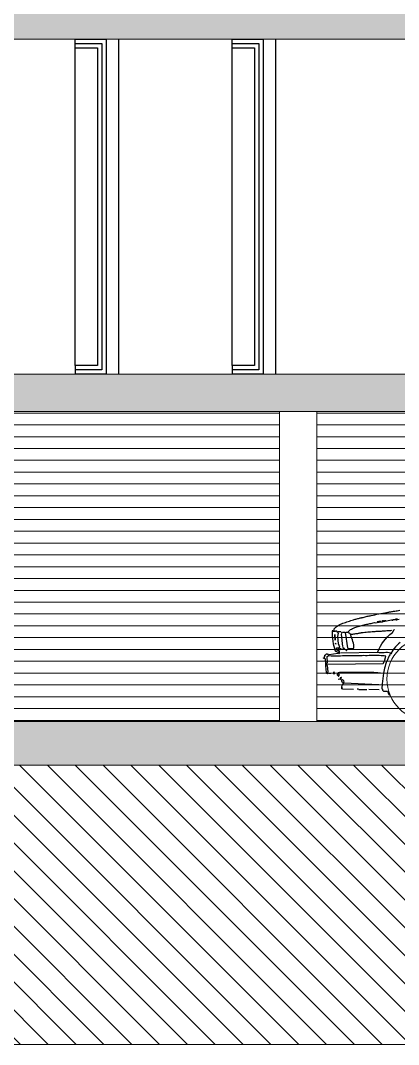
# Model space of a CAD drawing. Header units: metres. Extents: x -45 to 1930, y -347 to 488.
# Drawn here: x 235.1 to 238.15, y -146.25 to -138 of the extents above; entities that cross this region are included whole.
import ezdxf

# ---------------------------------------------------------------- set-up
doc = ezdxf.new("R2010")
doc.units = ezdxf.units.M
doc.layers.add('FLOATINGWINDOWS', color=2, linetype='Continuous', plot=False)
for name, color, linetype in [('popis', 6, 'Continuous'), ('SRAFY', 3, 'Continuous'), ('zariz.predmety', 203, 'Continuous')]:
    doc.layers.add(name, color=color, linetype=linetype)

# ---------------------------------------------------------------- blocks, each defined once
blk = doc.blocks.new('BMW5-BOK')
for points in [[(0.0845, 0.7243), (0.0839, 0.7403), (0.0912, 0.7481), (0.0984, 0.7552), (0.1065, 0.7615), (0.1153, 0.767), (0.1242, 0.7724), (0.1338, 0.7771), (0.1434, 0.7818), (0.1539, 0.7856), (0.1643, 0.7895), (0.1747, 0.7925), (0.1851, 0.7963), (0.1963, 0.7994), (0.2075, 0.8024), (0.2179, 0.8063), (0.2291, 0.8093), (0.2396, 0.8132), (0.246, 0.8155), (0.2524, 0.817), (0.2596, 0.8193), (0.2668, 0.8208), (0.2732, 0.8223), (0.2804, 0.8246), (0.2868, 0.8261), (0.2932, 0.8284), (0.2964, 0.8284), (0.2996, 0.8291), (0.3028, 0.8299), (0.3052, 0.8315), (0.3076, 0.8322), (0.3108, 0.8322), (0.314, 0.8329), (0.3171, 0.8321), (0.3252, 0.8352), (0.334, 0.8375), (0.3412, 0.8398), (0.3492, 0.8413), (0.3572, 0.8427), (0.3652, 0.8442), (0.3732, 0.8457), (0.3811, 0.8472), (0.3971, 0.851), (0.4123, 0.854), (0.4283, 0.8578), (0.4443, 0.8607), (0.4603, 0.8637), (0.4763, 0.8667), (0.4915, 0.8689), (0.5067, 0.8711), (0.5123, 0.8726), (0.5187, 0.8741), (0.5243, 0.8749), (0.5307, 0.8764), (0.5363, 0.8771), (0.5419, 0.8786), (0.5474, 0.8794), (0.553, 0.8809), (0.5626, 0.8815), (0.573, 0.883), (0.5826, 0.8845), (0.593, 0.8859), (0.6026, 0.8874), (0.613, 0.8896)], [(0.196, 0.7164), (0.2025, 0.7228), (0.2089, 0.7283), (0.2162, 0.7337), (0.2234, 0.7384), (0.2314, 0.7423), (0.2403, 0.7462), (0.2491, 0.7501), (0.2579, 0.7531), (0.2675, 0.7562), (0.2771, 0.7593), (0.2867, 0.7615), (0.2963, 0.7638), (0.3059, 0.7669), (0.3155, 0.7691), (0.3251, 0.7722), (0.3348, 0.7745), (0.3444, 0.7767), (0.354, 0.779), (0.3627, 0.7805), (0.3723, 0.7827), (0.3811, 0.7842), (0.3907, 0.7865), (0.3995, 0.788), (0.4091, 0.7902), (0.4163, 0.7878), (0.4291, 0.7924), (0.4666, 0.7975), (0.469, 0.7974), (0.473, 0.7974), (0.4762, 0.7981), (0.4786, 0.7989), (0.5466, 0.8124), (0.5482, 0.8123), (0.549, 0.8115), (0.5506, 0.8099), (0.5521, 0.8091), (0.5545, 0.8099), (0.5569, 0.8106), (0.5586, 0.813), (0.5602, 0.8146), (0.5746, 0.8168), (0.5785, 0.8143), (0.5841, 0.8127), (0.5897, 0.8134), (0.5945, 0.8149), (0.6088, 0.8171)], [(0.4315, 0.7979), (0.4315, 0.7979), (0.4324, 0.7987), (0.4324, 0.7987), (0.4324, 0.7987), (0.4403, 0.7986), (0.4403, 0.7986), (0.4411, 0.7986), (0.4419, 0.7978), (0.4419, 0.7978)], [(0.4444, 0.801), (0.4603, 0.8023)], [(0.4723, 0.8022), (0.4723, 0.803), (0.4723, 0.8046), (0.4723, 0.8054), (0.4723, 0.8061), (0.4739, 0.8069), (0.4763, 0.8069), (0.4787, 0.8061), (0.4803, 0.8045)], [(0.4891, 0.8044), (0.4891, 0.8044), (0.4891, 0.8059), (0.4891, 0.8067), (0.4891, 0.8067), (0.4907, 0.8075), (0.4931, 0.8083), (0.4963, 0.8082), (0.4987, 0.809)], [(0.5786, 0.8207), (0.5953, 0.8205)], [(0.122, 0.5412), (0.1236, 0.5412), (0.1252, 0.5419), (0.126, 0.5435), (0.1268, 0.5459), (0.1268, 0.5475), (0.126, 0.5491), (0.1245, 0.5507), (0.1245, 0.5523), (0.1253, 0.5539), (0.1261, 0.5555), (0.1277, 0.5563), (0.1301, 0.5578), (0.1223, 0.5643), (0.1207, 0.5643), (0.1199, 0.5643), (0.1191, 0.5643), (0.1183, 0.5635), (0.1024, 0.5717), (0.1009, 0.5749), (0.1017, 0.5781), (0.1026, 0.5821), (0.1018, 0.5861), (0.1026, 0.5869), (0.1034, 0.5877), (0.1058, 0.5868), (0.1074, 0.586), (0.109, 0.5876), (0.1106, 0.5868), (0.1122, 0.586), (0.1145, 0.5843), (0.1225, 0.5842), (0.1241, 0.5858), (0.1242, 0.5874), (0.1242, 0.5898), (0.125, 0.5922), (0.1258, 0.5922), (0.1266, 0.5922), (0.1274, 0.5921), (0.1282, 0.5929), (0.1198, 0.6201), (0.1154, 0.6481), (0.1142, 0.6777), (0.1185, 0.7055), (0.1161, 0.7063), (0.1146, 0.708), (0.113, 0.7104), (0.1122, 0.7128), (0.1122, 0.7128), (0.1106, 0.7136), (0.1099, 0.7144), (0.1091, 0.7144), (0.1083, 0.7152), (0.1083, 0.7168), (0.1091, 0.7184), (0.1091, 0.72), (0.1052, 0.7208), (0.102, 0.7225), (0.098, 0.7225), (0.0948, 0.7218), (0.0948, 0.721), (0.0948, 0.7202), (0.094, 0.7186), (0.0932, 0.7178), (0.0788, 0.718), (0.0772, 0.7188), (0.0756, 0.7196), (0.0749, 0.722), (0.0733, 0.7236), (0.0669, 0.7237), (0.0666, 0.7038), (0.068, 0.683), (0.0693, 0.6623), (0.0722, 0.6415), (0.0759, 0.6207), (0.0805, 0.6007), (0.0858, 0.5815), (0.0927, 0.5631), (0.0943, 0.5623), (0.0951, 0.5615), (0.0967, 0.5607), (0.0967, 0.5607), (0.1125, 0.5525), (0.1212, 0.5404), (0.1212, 0.5404), (0.122, 0.5412), (0.122, 0.5412), (0.122, 0.5412)], [(0.0915, 0.65), (0.0889, 0.6947), (0.0915, 0.65)], [(0.1362, 0.7148), (0.1314, 0.7165), (0.1266, 0.7173), (0.121, 0.7166), (0.1163, 0.7151)], [(0.144, 0.7036), (0.1448, 0.7036), (0.1456, 0.7044), (0.1456, 0.706), (0.1464, 0.7067), (0.1465, 0.7083), (0.1457, 0.7091), (0.1449, 0.7107), (0.1441, 0.7107), (0.1425, 0.71), (0.1425, 0.7084), (0.1424, 0.706), (0.1416, 0.7036), (0.1416, 0.7036), (0.1432, 0.7036), (0.144, 0.7036), (0.144, 0.7036)], [(0.153, 0.5974), (0.1439, 0.6972)], [(0.1497, 0.7139), (0.1689, 0.7144)], [(0.1943, 0.5865), (0.1752, 0.7112), (0.1792, 0.7127), (0.1832, 0.7134), (0.188, 0.7134), (0.192, 0.7125), (0.1959, 0.7109), (0.2007, 0.7092), (0.2047, 0.7068), (0.2086, 0.7043), (0.2102, 0.7019), (0.211, 0.7003), (0.2125, 0.6987), (0.2141, 0.6971)], [(0.1797, 0.5667), (0.1797, 0.5667), (0.1813, 0.5667), (0.1821, 0.5667), (0.1821, 0.5667), (0.1861, 0.5691), (0.1893, 0.573), (0.1918, 0.577), (0.1943, 0.5809), (0.2421, 0.5843), (0.2431, 0.597), (0.2417, 0.6106), (0.2395, 0.6242), (0.2349, 0.6378), (0.2303, 0.6522), (0.2256, 0.6658), (0.2218, 0.6794), (0.218, 0.6931), (0.218, 0.6938), (0.2181, 0.6946), (0.2189, 0.6954), (0.2197, 0.6962), (0.2269, 0.6969), (0.2349, 0.6984), (0.2429, 0.6999), (0.2508, 0.7006), (0.258, 0.7021), (0.266, 0.7028), (0.274, 0.7035), (0.2812, 0.7042), (0.286, 0.7057), (0.2908, 0.7072), (0.2956, 0.708), (0.3004, 0.7087), (0.3044, 0.7095), (0.3092, 0.7102), (0.3132, 0.7109), (0.318, 0.7117), (0.3307, 0.7131), (0.3427, 0.7137), (0.3547, 0.7152), (0.3659, 0.7158), (0.3778, 0.7165), (0.3898, 0.7179), (0.4018, 0.7186), (0.4138, 0.72), (0.4226, 0.7207), (0.4305, 0.7206), (0.4393, 0.7213), (0.4481, 0.7219), (0.4561, 0.7226), (0.4649, 0.7225), (0.4737, 0.7232), (0.4816, 0.7239), (0.4904, 0.7246), (0.4984, 0.7253), (0.5072, 0.7259), (0.5152, 0.7266), (0.5239, 0.7273), (0.5319, 0.7272), (0.5407, 0.7279), (0.5487, 0.7286)], [(0.4356, 0.5562), (0.4454, 0.5784), (0.4561, 0.5998), (0.4683, 0.6196), (0.4821, 0.6394), (0.4975, 0.6575), (0.5145, 0.6756), (0.5331, 0.6937), (0.5533, 0.7118), (0.5687, 0.7339), (0.5687, 0.7339), (0.5703, 0.7339), (0.5711, 0.7339), (0.5711, 0.7339)], [(0.6152, 0.6296), (0.6023, 0.6186), (0.5894, 0.6069), (0.578, 0.595), (0.5675, 0.5816), (0.5578, 0.5682), (0.5488, 0.5539), (0.5422, 0.5389), (0.535, 0.535), (0.5317, 0.5295), (0.5285, 0.5239), (0.5252, 0.5176), (0.5227, 0.5112), (0.5195, 0.5049), (0.517, 0.4985), (0.5137, 0.4914), (0.5104, 0.4851), (0.5038, 0.4692), (0.4988, 0.4541), (0.4939, 0.439), (0.4897, 0.4231), (0.4803, 0.3818), (0.475, 0.3396), (0.4713, 0.2981), (0.4691, 0.2567), (0.4699, 0.2567), (0.4707, 0.2567), (0.4715, 0.2559), (0.4731, 0.2551), (0.4739, 0.2543), (0.4739, 0.2535), (0.4739, 0.2519), (0.473, 0.2511), (0.4738, 0.2471), (0.4761, 0.2438), (0.4793, 0.2406), (0.4824, 0.2382), (0.5127, 0.237), (0.5252, 0.2113), (0.526, 0.2097), (0.5276, 0.2097), (0.5292, 0.2097), (0.5307, 0.208), (0.5323, 0.2088), (0.533, 0.2107)], [(0.0974, 0.6157), (0.0952, 0.6261), (0.0943, 0.6237), (0.0951, 0.6213), (0.0966, 0.6189), (0.0974, 0.6157)], [(0.1423, 0.5728), (0.1281, 0.5818)], [(0.1568, 0.5838), (0.1568, 0.5838), (0.1576, 0.5838), (0.1584, 0.5838), (0.1584, 0.5838), (0.1561, 0.591), (0.1537, 0.5902), (0.1529, 0.5886), (0.1529, 0.5862), (0.1536, 0.5838), (0.1544, 0.5838), (0.1544, 0.5838), (0.1552, 0.5838), (0.1568, 0.5838)], [(0.1765, 0.5684), (0.1671, 0.5804), (0.1663, 0.5805), (0.1648, 0.5813), (0.1639, 0.5813), (0.1623, 0.5813)], [(0.0257, 0.3789), (0.0273, 0.3797), (0.0298, 0.3813), (0.0314, 0.3836), (0.0322, 0.386), (0.0322, 0.3884), (0.0331, 0.3908), (0.0339, 0.3932), (0.0363, 0.394), (0.029, 0.4451), (0.0274, 0.4451), (0.0274, 0.4459), (0.0274, 0.4459), (0.0258, 0.4459), (0.0235, 0.4499), (0.0235, 0.4539), (0.0244, 0.4587), (0.0237, 0.4643), (0.0244, 0.4651), (0.026, 0.4651), (0.0276, 0.465), (0.0293, 0.4658), (0.0275, 0.5169), (0.0363, 0.52), (0.0356, 0.5224), (0.0356, 0.5239), (0.0372, 0.5247), (0.0396, 0.5255), (0.0396, 0.5271), (0.0404, 0.5271), (0.0404, 0.5271), (0.0397, 0.5287), (0.0388, 0.5295), (0.0373, 0.5303), (0.0357, 0.5311), (0.0341, 0.5328), (0.0341, 0.5335), (0.0341, 0.5344), (0.0349, 0.5359), (0.0365, 0.5359), (0.0334, 0.5368), (0.0294, 0.5376), (0.0262, 0.5368), (0.023, 0.5361), (0.0198, 0.5353), (0.0166, 0.5338), (0.0134, 0.5314), (0.0102, 0.5291), (0.0077, 0.5267), (0.0061, 0.5251), (0.0045, 0.5236), (0.0037, 0.522), (0.0045, 0.5228), (0.0061, 0.5228), (0.0069, 0.5228), (0.0077, 0.5227), (0.0076, 0.5203), (0.006, 0.518), (0.0036, 0.5148), (0.0019, 0.5116), (-0.0006, 0.5045), (-0.0013, 0.5045), (-0.0022, 0.5045), (-0.0029, 0.5053), (-0.0037, 0.5061), (-0.0029, 0.5045), (-0.0006, 0.5045), (0.0018, 0.5045), (0.0042, 0.5044), (0.0066, 0.5028), (0.009, 0.5012), (0.0105, 0.4988), (0.0121, 0.4964), (0.0125, 0.4692), (0.0146, 0.4421), (0.0166, 0.4158), (0.0179, 0.3878), (0.0202, 0.3846), (0.0218, 0.3822), (0.0233, 0.3798), (0.0249, 0.3774), (0.0249, 0.3774), (0.0257, 0.3781), (0.0257, 0.3789), (0.0257, 0.3789)], [(0.0315, 0.4562), (0.479, 0.4599), (0.4904, 0.4797), (0.5005, 0.5211), (0.4878, 0.522), (0.4742, 0.523), (0.4615, 0.524), (0.4479, 0.5241), (0.4344, 0.5243), (0.42, 0.5245), (0.4064, 0.5247), (0.3929, 0.5249), (0.3785, 0.5243), (0.365, 0.5244), (0.3506, 0.5238), (0.3371, 0.524), (0.3227, 0.5242), (0.3091, 0.5236), (0.2948, 0.5238), (0.2812, 0.5239), (0.2661, 0.5234), (0.2517, 0.5227), (0.2373, 0.5229), (0.223, 0.5231), (0.2086, 0.5225), (0.1943, 0.5227), (0.1807, 0.5221), (0.1664, 0.5215), (0.1504, 0.5217), (0.1353, 0.5211), (0.1193, 0.5205), (0.1041, 0.5207), (0.089, 0.5201), (0.0738, 0.5203), (0.0587, 0.5213), (0.0444, 0.523)], [(0.0445, 0.5334), (0.1124, 0.5445)], [(0.134, 0.5458), (0.4331, 0.5515), (0.4467, 0.5497), (0.4602, 0.5495), (0.4738, 0.5501), (0.4873, 0.5507), (0.5009, 0.5514), (0.5145, 0.5512), (0.5272, 0.5494), (0.5407, 0.5461)], [(0.0378, 0.3836), (0.0561, 0.3833)], [(0.0847, 0.379), (0.0848, 0.3798), (0.0856, 0.3813), (0.0864, 0.3821), (0.088, 0.3829), (0.0872, 0.3853), (0.0865, 0.3877), (0.0841, 0.3885), (0.0825, 0.3902), (0.0809, 0.391), (0.0801, 0.3894), (0.0793, 0.3878), (0.0776, 0.3854), (0.076, 0.3847), (0.0768, 0.3823), (0.0792, 0.3799), (0.0815, 0.3782), (0.0824, 0.3782), (0.0831, 0.379), (0.084, 0.379), (0.0847, 0.379)], [(0.1196, 0.3586), (0.1196, 0.3586), (0.1204, 0.3594), (0.1212, 0.3593), (0.1212, 0.3593), (0.1221, 0.3665), (0.1229, 0.3673), (0.1245, 0.3681), (0.1261, 0.3672), (0.1276, 0.3664), (0.1175, 0.3794), (0.1151, 0.3802), (0.1135, 0.3818), (0.1119, 0.3834), (0.1104, 0.3866), (0.1095, 0.3842), (0.1103, 0.3818), (0.1111, 0.3794), (0.1118, 0.3762), (0.1118, 0.3754), (0.111, 0.3754), (0.1094, 0.3755), (0.1078, 0.3755), (0.107, 0.3739), (0.107, 0.3723), (0.1078, 0.3707), (0.1085, 0.3683), (0.1093, 0.3675), (0.1101, 0.3675), (0.1125, 0.3666), (0.1141, 0.3666), (0.1172, 0.3594), (0.1172, 0.3594), (0.118, 0.3594), (0.1188, 0.3594), (0.1196, 0.3586)], [(0.116, 0.3897), (0.1264, 0.3904), (0.1368, 0.3911), (0.1471, 0.3917), (0.1583, 0.3916), (0.1687, 0.3922), (0.179, 0.3921), (0.1894, 0.392), (0.2005, 0.3918), (0.2109, 0.3909), (0.2213, 0.3907), (0.2316, 0.3906), (0.2428, 0.3905), (0.2532, 0.3903), (0.2636, 0.391), (0.2747, 0.3909), (0.2851, 0.3915), (0.2963, 0.3914), (0.3074, 0.392), (0.3178, 0.3919), (0.3289, 0.3917), (0.3401, 0.3916), (0.3505, 0.3914), (0.3616, 0.3913), (0.372, 0.3912), (0.3824, 0.391), (0.3935, 0.3909), (0.4039, 0.39), (0.4142, 0.389), (0.4254, 0.3889), (0.4358, 0.3879), (0.4461, 0.3862), (0.4565, 0.3853)], [(0.1169, 0.3355), (0.1296, 0.3361)], [(0.1368, 0.3352), (0.1385, 0.3424), (0.1393, 0.3432), (0.1401, 0.344), (0.1409, 0.344), (0.1425, 0.3447), (0.1417, 0.3455), (0.1417, 0.3463), (0.1417, 0.3471), (0.141, 0.3479), (0.1386, 0.3464), (0.1362, 0.3464), (0.1337, 0.3456), (0.1313, 0.3449), (0.1313, 0.3441), (0.1313, 0.3433), (0.1313, 0.3417), (0.1313, 0.3409), (0.136, 0.3352), (0.136, 0.3352), (0.1368, 0.3352), (0.1368, 0.3352), (0.1368, 0.3352)], [(0.1563, 0.3007), (0.1571, 0.3007), (0.1587, 0.3006), (0.1595, 0.3006), (0.1603, 0.3014), (0.1612, 0.3078), (0.1612, 0.3094), (0.162, 0.3102), (0.1628, 0.3117), (0.1644, 0.3125), (0.1629, 0.3173), (0.1606, 0.3222), (0.1566, 0.327), (0.1511, 0.3303), (0.1495, 0.3303), (0.1487, 0.3303), (0.1471, 0.3303), (0.1447, 0.3295), (0.139, 0.324), (0.1414, 0.3232), (0.143, 0.3216), (0.143, 0.3184), (0.1437, 0.316), (0.1469, 0.3136), (0.1493, 0.3111), (0.1516, 0.3071), (0.1531, 0.3031), (0.1531, 0.3023), (0.1539, 0.3015), (0.1555, 0.3007), (0.1563, 0.3007)], [(0.1469, 0.2561), (0.147, 0.2593), (0.1478, 0.2625), (0.1487, 0.2649), (0.1487, 0.2681), (0.1479, 0.2689), (0.1463, 0.2697), (0.1455, 0.2689), (0.1439, 0.2682), (0.1431, 0.2673), (0.1431, 0.2657), (0.1431, 0.2634), (0.143, 0.261), (0.143, 0.2594), (0.1438, 0.2586), (0.1446, 0.257), (0.1461, 0.2553), (0.1461, 0.2553), (0.1469, 0.2561), (0.1469, 0.2561), (0.1469, 0.2561)], [(0.1464, 0.2761), (0.1546, 0.2959)], [(0.1541, 0.256), (0.2402, 0.2549)], [(0.4432, 0.2882), (0.1643, 0.303)], [(0.2801, 0.2544), (0.2681, 0.2545)], [(0.2833, 0.252), (0.3479, 0.2527)], [(0.4475, 0.2482), (0.363, 0.2525)]]:
    blk.add_lwpolyline(points)
at = {"lineweight": 0}
blk.add_circle((0.8438, 0.3357), 0.335, dxfattribs=at)

msp = doc.modelspace()

# ---------------------------------------------------------------- hatches: boundary and pattern name
at = {"linetype": 'Continuous', "lineweight": 0}
h = msp.add_hatch(dxfattribs=at)
h.set_pattern_fill('LINE', color=253, scale=0.03, style=0)
h.paths.add_polyline_path([(237.189155, -141.147185), (234.570099, -141.147185), (234.570099, -143.647185), (237.189155, -143.647185)])
h.paths.add_polyline_path([(237.489155, -143.647185), (239.412689, -143.647185), (239.412689, -141.147185), (237.489155, -141.147185)])
h.paths.add_polyline_path([(239.412689, -143.647185), (239.683903, -143.647185), (239.683903, -141.147185), (239.412689, -141.147185)])
at = {"layer": 'SRAFY', "linetype": 'Continuous', "lineweight": 0}
for points in [[(233.704501, -137.847185), (233.254501, -137.847185), (233.254501, -141.147185), (240.254501, -141.147185), (244.287007, -141.147185), (244.287007, -141.597185), (244.387007, -141.597185), (244.387007, -141.147185), (247.282439, -141.147185), (247.282439, -141.597185), (247.382439, -141.597185), (247.382439, -141.147185), (248.532439, -141.147185), (248.532439, -141.011736), (247.382439, -141.011736), (247.382439, -140.847185), (247.082439, -140.847185), (245.732439, -140.847185), (245.632439, -140.847185), (244.582439, -140.847185), (244.482439, -140.847185), (243.012439, -140.847185), (242.712439, -140.847185), (233.704501, -140.847185), (233.704501, -138.147185), (241.372439, -138.147185), (241.372439, -138.797185), (241.472439, -138.797185), (241.472439, -138.147185), (242.712439, -138.147185), (242.712439, -140.847185), (243.012439, -140.847185), (243.012439, -140.535641), (243.012439, -138.147185), (243.394886, -138.147185), (244.482439, -138.147185), (244.482439, -140.847185), (244.582439, -140.847185), (244.582439, -138.147185), (245.632439, -138.147185), (245.632439, -140.847185), (245.732439, -140.847185), (245.732439, -138.147185), (247.082439, -138.147185), (247.082439, -140.847185), (247.382439, -140.847185), (247.382439, -138.147185), (248.532439, -138.147185), (248.532439, -138.023656), (248.257439, -138.023656), (247.382439, -138.023656), (247.382439, -137.847185), (246.223101, -137.847185), (246.195597, -137.947185), (246.168094, -137.847185), (245.732439, -137.847185), (245.632439, -137.847185), (244.582439, -137.847185), (244.482439, -137.847185), (243.012439, -137.847185), (242.712439, -137.847185)], [(241.806211, -143.647185, -0.00747293), (241.796197, -143.647185), (234.273508, -143.647185), (234.273508, -144.797185), (234.973508, -144.797185), (234.973508, -143.997185), (239.483903, -143.997185), (239.483903, -144.797185), (240.183903, -144.797185), (240.183903, -143.997185), (243.232439, -143.997185), (243.232439, -144.797185), (243.932439, -144.797185), (243.932439, -143.997185), (246.882439, -143.997185), (246.882439, -144.797185), (247.582439, -144.797185), (247.582439, -143.997185), (251.182439, -143.997185), (251.182439, -144.797185), (251.882439, -144.797185), (251.882439, -143.997185), (257.351689, -143.997185), (257.351689, -144.797185), (258.051689, -144.797185), (258.051689, -143.997185), (258.051689, -143.647185)]]:
    msp.add_hatch(color=256, dxfattribs=at).paths.add_polyline_path(points)
h = msp.add_hatch(dxfattribs=at)
h.set_pattern_fill('ANSI31', color=251, scale=0.05, style=0)
h.set_pattern_definition([(135, (163.36765, -22.20767), (-0.1122532, -0.1122532), [])])
h.paths.add_polyline_path([(240.183903, -143.997185), (240.183903, -144.797185), (239.483903, -144.797185), (239.483903, -143.997185), (234.973508, -143.997185), (234.973508, -144.797185), (234.273508, -144.797185), (234.273508, -143.797185), (229.249148, -143.797185), (229.249148, -146.248956), (265.143511, -146.248956), (265.143511, -143.647185), (258.051689, -143.647185), (258.051689, -143.997185), (258.051689, -144.797185), (257.351689, -144.797185), (257.351689, -143.997185), (251.882439, -143.997185), (251.882439, -144.797185), (251.182439, -144.797185), (251.182439, -143.997185), (247.582439, -143.997185), (247.582439, -144.797185), (246.882439, -144.797185), (246.882439, -143.997185), (243.932439, -143.997185), (243.932439, -144.797185), (243.232439, -144.797185), (243.232439, -143.997185)])

# ---------------------------------------------------------------- linework, layer by layer
at = {"layer": 'FLOATINGWINDOWS', "linetype": 'Continuous', "lineweight": 0}
msp.add_line((229.249148, -146.248956), (265.266575, -146.248956), dxfattribs=at)
at = {"layer": 'popis', "linetype": 'Continuous', "lineweight": 0}
for p, q in [((265.143511, -143.647185), (229.249148, -143.647185)), ((239.483903, -143.997185), (234.973508, -143.997185))]:
    msp.add_line(p, q, dxfattribs=at)
at = {"layer": 'SRAFY', "linetype": 'Continuous', "lineweight": 0}
for p, q in [((233.704501, -138.147185), (241.372439, -138.147185)), ((233.704501, -140.847185), (242.712439, -140.847185)), ((240.254501, -141.147185), (233.254501, -141.147185)), ((233.704501, -141.147185), (244.287007, -141.147185)), ((237.189155, -141.147185), (237.189155, -143.647185)), ((237.489155, -141.147185), (237.489155, -143.647185))]:
    msp.add_line(p, q, dxfattribs=at)
at = {"layer": 'zariz.predmety', "color": 253, "linetype": 'Continuous', "ltscale": 0.001}
for p, q in [((235.541365, -138.217185), (235.541365, -138.147185)), ((235.790747, -138.147185), (235.790747, -140.847185)), ((235.890747, -138.147185), (235.890747, -140.847185)), ((236.807595, -138.217185), (236.807595, -138.147185)), ((237.056977, -138.147185), (237.056977, -140.847185)), ((237.156977, -138.147185), (237.156977, -140.847185)), ((235.541365, -140.777185), (235.541365, -140.847185)), ((236.807595, -140.777185), (236.807595, -140.847185))]:
    msp.add_line(p, q, dxfattribs=at)
for points in [[(235.541365, -138.147185), (235.790747, -138.147185), (235.790747, -140.847185), (235.541365, -140.847185)], [(235.541365, -138.182185), (235.755747, -138.182185), (235.755747, -140.812185), (235.541365, -140.812185)], [(236.807595, -138.147185), (237.056977, -138.147185), (237.056977, -140.847185), (236.807595, -140.847185)], [(236.807595, -138.182185), (237.021977, -138.182185), (237.021977, -140.812185), (236.807595, -140.812185)]]:
    msp.add_lwpolyline(points, dxfattribs=at)
for points in [[(235.541365, -138.217185), (235.720747, -138.217185), (235.720747, -140.777185), (235.541365, -140.777185)], [(236.807595, -138.217185), (236.986977, -138.217185), (236.986977, -140.777185), (236.807595, -140.777185)]]:
    msp.add_lwpolyline(points, close=True, dxfattribs=at)

# ---------------------------------------------------------------- block references
at = {"linetype": 'Continuous', "lineweight": 0}
msp.add_blockref('BMW5-BOK', (237.546023, -143.639623), dxfattribs=at)

doc.saveas('drawing.dxf')
